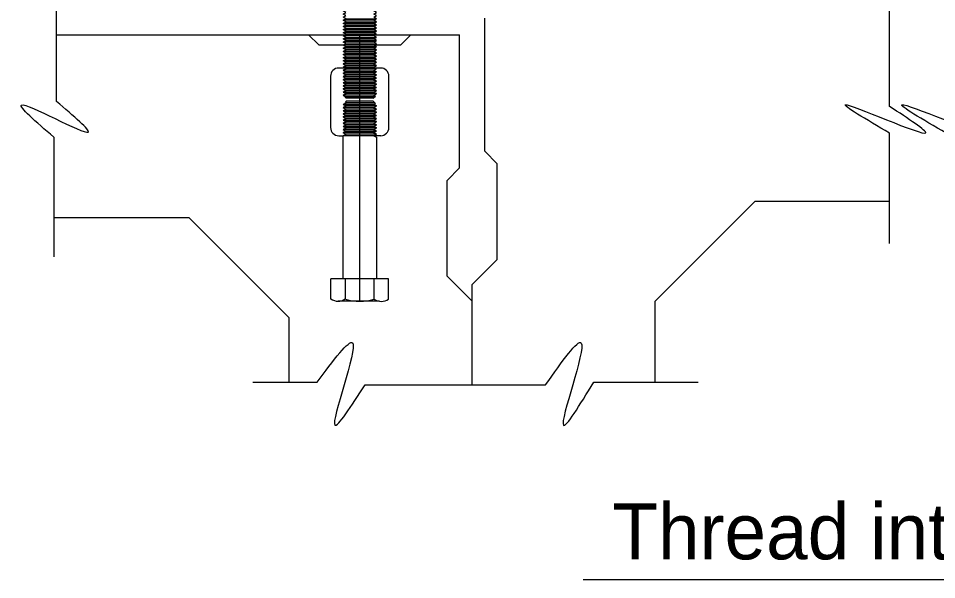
# Model space of a CAD drawing. Extents: x 1000 to 1036.3, y 1000 to 1022.
# Drawn here: x 1020.9 to 1023.236, y 1004.497 to 1005.923 of the extents above; entities that cross this region are included whole.
import ezdxf

# ---------------------------------------------------------------- set-up
doc = ezdxf.new("R2010")
doc.units = 0
for name, color, linetype in [('01-Slab', 7, 'Continuous'), ('03-Dimensions', 7, 'Continuous'), ('31-Program-Titles', 7, 'Continuous')]:
    doc.layers.add(name, color=color, linetype=linetype)

msp = doc.modelspace()

# ---------------------------------------------------------------- linework, layer by layer
at = {"layer": '01-Slab'}
for p, q in [((1022.086, 1005.5851), (1022.086, 1005.9238)), ((1020.9969, 1005.8814), (1022.0223, 1005.8814)), ((1022.0223, 1005.5428), (1022.0223, 1005.8814)), ((1022.086, 1005.5851), (1022.1177, 1005.5534)), ((1022.0223, 1005.5428), (1021.9907, 1005.5111)), ((1022.1177, 1005.3099), (1022.1177, 1005.5534)), ((1021.9907, 1005.2676), (1021.9907, 1005.5111)), ((1022.5198, 1005.2041), (1022.7738, 1005.4581)), ((1022.7738, 1005.4581), (1023.116, 1005.4581)), ((1021.3345, 1005.4158), (1020.9898, 1005.4158)), ((1021.5885, 1005.1618), (1021.3345, 1005.4158)), ((1022.0542, 1005.2464), (1022.1177, 1005.3099)), ((1022.0542, 1005.2041), (1021.9907, 1005.2676)), ((1022.0542, 1004.9919), (1022.0542, 1005.2464)), ((1022.5198, 1004.998), (1022.5198, 1005.2041)), ((1021.5885, 1004.998), (1021.5885, 1005.1618))]:
    msp.add_line(p, q, dxfattribs=at)
at = {"layer": '03-Dimensions'}
for p, q in [((1023.116, 1005.699), (1023.116, 1006.0129)), ((1020.9969, 1005.7119), (1020.9969, 1005.9497)), ((1021.8038, 1005.918), (1021.7259, 1005.918)), ((1021.8038, 1005.91), (1021.7259, 1005.91)), ((1021.7328, 1005.922), (1021.8106, 1005.922)), ((1021.7328, 1005.914), (1021.8106, 1005.914)), ((1021.8038, 1005.9021), (1021.7259, 1005.9021)), ((1021.8038, 1005.8941), (1021.7259, 1005.8941)), ((1021.8038, 1005.8863), (1021.7259, 1005.8863)), ((1021.7328, 1005.9061), (1021.8106, 1005.9061)), ((1021.7328, 1005.8981), (1021.8106, 1005.8981)), ((1021.7328, 1005.8903), (1021.8106, 1005.8903)), ((1021.8038, 1005.8784), (1021.7259, 1005.8784)), ((1021.8038, 1005.8704), (1021.7259, 1005.8704)), ((1021.8038, 1005.8625), (1021.7259, 1005.8625)), ((1021.7328, 1005.8824), (1021.8106, 1005.8824)), ((1021.7328, 1005.8745), (1021.8106, 1005.8745)), ((1021.7328, 1005.8665), (1021.8106, 1005.8665)), ((1021.7683, 1005.2041), (1021.7683, 1005.8814)), ((1021.8038, 1005.8547), (1021.7259, 1005.8547)), ((1021.8038, 1005.8546), (1021.7259, 1005.8546)), ((1021.8038, 1005.8468), (1021.7259, 1005.8468)), ((1021.8038, 1005.8388), (1021.7259, 1005.8388)), ((1021.7328, 1005.8586), (1021.8106, 1005.8586)), ((1021.8106, 1005.8508), (1021.7328, 1005.8508)), ((1021.8106, 1005.8428), (1021.7328, 1005.8428)), ((1021.8038, 1005.8308), (1021.7259, 1005.8308)), ((1021.8038, 1005.823), (1021.7259, 1005.823)), ((1021.8038, 1005.815), (1021.7259, 1005.815)), ((1021.8106, 1005.8348), (1021.7328, 1005.8348)), ((1021.8106, 1005.827), (1021.7328, 1005.827)), ((1021.8106, 1005.819), (1021.7328, 1005.819)), ((1021.8038, 1005.8072), (1021.7259, 1005.8072)), ((1021.8038, 1005.7992), (1021.7259, 1005.7992)), ((1021.8038, 1005.7913), (1021.7259, 1005.7913)), ((1021.8106, 1005.8112), (1021.7328, 1005.8112)), ((1021.8106, 1005.8032), (1021.7328, 1005.8032)), ((1021.8106, 1005.7953), (1021.7328, 1005.7953)), ((1021.8038, 1005.7833), (1021.7259, 1005.7833)), ((1021.8038, 1005.7753), (1021.7259, 1005.7753)), ((1021.8038, 1005.7673), (1021.7259, 1005.7673)), ((1021.8038, 1005.7673), (1021.7259, 1005.7673)), ((1021.8106, 1005.7873), (1021.7328, 1005.7873)), ((1021.8106, 1005.7793), (1021.7328, 1005.7793)), ((1021.8106, 1005.7713), (1021.7328, 1005.7713)), ((1021.8038, 1005.7594), (1021.7259, 1005.7594)), ((1021.8038, 1005.7514), (1021.7259, 1005.7514)), ((1021.8106, 1005.7634), (1021.7328, 1005.7634)), ((1021.8106, 1005.7554), (1021.7328, 1005.7554)), ((1021.8106, 1005.7475), (1021.7328, 1005.7475)), ((1021.8038, 1005.7435), (1021.7259, 1005.7435)), ((1021.8038, 1005.7355), (1021.7259, 1005.7355)), ((1021.8038, 1005.7276), (1021.7259, 1005.7276)), ((1021.8106, 1005.7395), (1021.7328, 1005.7395)), ((1021.8106, 1005.7316), (1021.7328, 1005.7316)), ((1021.8065, 1005.7236), (1021.7328, 1005.7236)), ((1021.8038, 1005.7043), (1021.7259, 1005.7043)), ((1021.8065, 1005.7082), (1021.7328, 1005.7082)), ((1021.8106, 1005.7003), (1021.7328, 1005.7003)), ((1021.8038, 1005.6963), (1021.7259, 1005.6963)), ((1021.8038, 1005.6883), (1021.7259, 1005.6883)), ((1021.8038, 1005.6803), (1021.7259, 1005.6803)), ((1021.8106, 1005.6923), (1021.7328, 1005.6923)), ((1021.8106, 1005.6843), (1021.7328, 1005.6843)), ((1021.8106, 1005.6763), (1021.7328, 1005.6763)), ((1021.8038, 1005.6724), (1021.7259, 1005.6724)), ((1021.8038, 1005.6644), (1021.7259, 1005.6644)), ((1021.8038, 1005.6644), (1021.7259, 1005.6644)), ((1021.8038, 1005.6565), (1021.7259, 1005.6565)), ((1021.8106, 1005.6684), (1021.7328, 1005.6684)), ((1021.8106, 1005.6604), (1021.7328, 1005.6604)), ((1021.8106, 1005.6525), (1021.7328, 1005.6525)), ((1021.8038, 1005.6485), (1021.7259, 1005.6485)), ((1021.8038, 1005.6406), (1021.7259, 1005.6406)), ((1021.8038, 1005.6326), (1021.7259, 1005.6326)), ((1021.8106, 1005.6445), (1021.7328, 1005.6445)), ((1021.8106, 1005.6366), (1021.7328, 1005.6366)), ((1021.8106, 1005.6286), (1021.7328, 1005.6286)), ((1023.116, 1005.3508), (1023.116, 1005.6309)), ((1020.9898, 1005.6209), (1020.9898, 1005.3165)), ((1021.4966, 1004.998), (1021.6596, 1004.998)), ((1022.3635, 1004.998), (1022.6288, 1004.998)), ((1021.782, 1004.9919), (1022.2411, 1004.9919)), ((1022.3368, 1004.4965), (1024.1298, 1004.4965))]:
    msp.add_line(p, q, dxfattribs=at)
for points in [[(1020.9898, 1005.6209), (1020.9081, 1005.7026), (1021.0774, 1005.6338), (1020.9969, 1005.7116)], [(1023.116, 1005.6309), (1023.0034, 1005.7035), (1023.2081, 1005.6317), (1023.116, 1005.699)], [(1023.2601, 1005.6309), (1023.1475, 1005.7035), (1023.3464, 1005.6378), (1023.2601, 1005.699)], [(1021.6596, 1004.998), (1021.7503, 1005.0978), (1021.7049, 1004.8892), (1021.782, 1004.9919)], [(1022.2411, 1004.9919), (1022.3318, 1005.0978), (1022.2863, 1004.8892), (1022.3635, 1004.998)]]:
    msp.add_spline(points, degree=3, dxfattribs=at)
at = {"layer": '31-Program-Titles'}
for p, q in [((1021.6383, 1005.8814), (1021.6638, 1005.8558)), ((1021.8982, 1005.8814), (1021.8727, 1005.8558)), ((1021.6638, 1005.8558), (1021.7279, 1005.8558)), ((1021.8058, 1005.8558), (1021.8727, 1005.8558)), ((1021.7148, 1005.7968), (1021.7302, 1005.7968)), ((1021.7259, 1005.8072), (1021.7328, 1005.8032)), ((1021.7259, 1005.7992), (1021.7328, 1005.8032)), ((1021.7259, 1005.7992), (1021.7328, 1005.7953)), ((1021.7259, 1005.7913), (1021.7328, 1005.7953)), ((1021.7259, 1005.7913), (1021.7328, 1005.7873)), ((1021.8038, 1005.8072), (1021.8106, 1005.8032)), ((1021.8038, 1005.7992), (1021.8106, 1005.8032)), ((1021.8038, 1005.7992), (1021.8106, 1005.7953)), ((1021.8038, 1005.7913), (1021.8106, 1005.7953)), ((1021.8038, 1005.7913), (1021.8106, 1005.7873)), ((1021.8079, 1005.7968), (1021.8217, 1005.7968)), ((1021.6941, 1005.776), (1021.6941, 1005.6453)), ((1021.7259, 1005.7833), (1021.7328, 1005.7873)), ((1021.7259, 1005.7833), (1021.7328, 1005.7793)), ((1021.7259, 1005.7753), (1021.7328, 1005.7793)), ((1021.7259, 1005.7753), (1021.7328, 1005.7713)), ((1021.7259, 1005.7673), (1021.7328, 1005.7713)), ((1021.7259, 1005.7673), (1021.7328, 1005.7634)), ((1021.8038, 1005.7833), (1021.8106, 1005.7873)), ((1021.8038, 1005.7833), (1021.8106, 1005.7793)), ((1021.8038, 1005.7753), (1021.8106, 1005.7793)), ((1021.8038, 1005.7753), (1021.8106, 1005.7713)), ((1021.8038, 1005.7673), (1021.8106, 1005.7713)), ((1021.8038, 1005.7673), (1021.8106, 1005.7634)), ((1021.8424, 1005.6453), (1021.8424, 1005.776)), ((1021.7259, 1005.7594), (1021.7328, 1005.7634)), ((1021.7259, 1005.7594), (1021.7328, 1005.7554)), ((1021.7259, 1005.7514), (1021.7328, 1005.7554)), ((1021.7259, 1005.7514), (1021.7328, 1005.7475)), ((1021.7259, 1005.7435), (1021.7328, 1005.7475)), ((1021.8038, 1005.7594), (1021.8106, 1005.7634)), ((1021.8038, 1005.7594), (1021.8106, 1005.7554)), ((1021.8038, 1005.7514), (1021.8106, 1005.7554)), ((1021.8038, 1005.7514), (1021.8106, 1005.7475)), ((1021.8038, 1005.7435), (1021.8106, 1005.7475)), ((1021.7259, 1005.7435), (1021.7328, 1005.7395)), ((1021.7259, 1005.7355), (1021.7328, 1005.7395)), ((1021.7259, 1005.7355), (1021.7328, 1005.7316)), ((1021.7259, 1005.7276), (1021.7328, 1005.7316)), ((1021.7259, 1005.7276), (1021.7328, 1005.7236)), ((1021.731, 1005.7226), (1021.7328, 1005.7236)), ((1021.7338, 1005.7197), (1021.731, 1005.7226)), ((1021.8026, 1005.7197), (1021.808, 1005.7251)), ((1021.8038, 1005.7435), (1021.8106, 1005.7395)), ((1021.8038, 1005.7355), (1021.8106, 1005.7395)), ((1021.8038, 1005.7355), (1021.8106, 1005.7316)), ((1021.8038, 1005.7276), (1021.8106, 1005.7316)), ((1021.8038, 1005.7276), (1021.808, 1005.7251)), ((1021.7259, 1005.7043), (1021.7328, 1005.7082)), ((1021.7259, 1005.7043), (1021.7328, 1005.7003)), ((1021.7259, 1005.6963), (1021.7328, 1005.7003)), ((1021.7338, 1005.7121), (1021.731, 1005.7092)), ((1021.731, 1005.7092), (1021.7328, 1005.7082)), ((1021.8026, 1005.7197), (1021.7338, 1005.7197)), ((1021.8026, 1005.7121), (1021.7338, 1005.7121)), ((1021.8026, 1005.7121), (1021.808, 1005.7067)), ((1021.8038, 1005.7043), (1021.808, 1005.7067)), ((1021.8038, 1005.7043), (1021.8106, 1005.7003)), ((1021.8038, 1005.6963), (1021.8106, 1005.7003)), ((1021.7259, 1005.6963), (1021.7328, 1005.6923)), ((1021.7259, 1005.6883), (1021.7328, 1005.6923)), ((1021.7259, 1005.6883), (1021.7328, 1005.6843)), ((1021.7259, 1005.6803), (1021.7328, 1005.6843)), ((1021.7259, 1005.6803), (1021.7328, 1005.6763)), ((1021.7259, 1005.6724), (1021.7328, 1005.6763)), ((1021.8038, 1005.6963), (1021.8106, 1005.6923)), ((1021.8038, 1005.6883), (1021.8106, 1005.6923)), ((1021.8038, 1005.6883), (1021.8106, 1005.6843)), ((1021.8038, 1005.6803), (1021.8106, 1005.6843)), ((1021.8038, 1005.6803), (1021.8106, 1005.6763)), ((1021.8038, 1005.6724), (1021.8106, 1005.6763)), ((1021.7259, 1005.6724), (1021.7328, 1005.6684)), ((1021.7259, 1005.6644), (1021.7328, 1005.6684)), ((1021.7259, 1005.6644), (1021.7328, 1005.6604)), ((1021.7259, 1005.6565), (1021.7328, 1005.6604)), ((1021.7259, 1005.6565), (1021.7328, 1005.6525)), ((1021.7259, 1005.6485), (1021.7328, 1005.6525)), ((1021.8038, 1005.6724), (1021.8106, 1005.6684)), ((1021.8038, 1005.6644), (1021.8106, 1005.6684)), ((1021.8038, 1005.6644), (1021.8106, 1005.6604)), ((1021.8038, 1005.6565), (1021.8106, 1005.6604)), ((1021.8038, 1005.6565), (1021.8106, 1005.6525)), ((1021.8038, 1005.6485), (1021.8106, 1005.6525)), ((1021.7259, 1005.6485), (1021.7328, 1005.6445)), ((1021.7259, 1005.6406), (1021.7328, 1005.6445)), ((1021.7259, 1005.6406), (1021.7328, 1005.6366)), ((1021.7259, 1005.6326), (1021.7328, 1005.6366)), ((1021.7259, 1005.6326), (1021.7328, 1005.6286)), ((1021.7259, 1005.6247), (1021.7328, 1005.6286)), ((1021.8038, 1005.6485), (1021.8106, 1005.6445)), ((1021.8038, 1005.6406), (1021.8106, 1005.6445)), ((1021.8038, 1005.6406), (1021.8106, 1005.6366)), ((1021.8038, 1005.6326), (1021.8106, 1005.6366)), ((1021.8038, 1005.6326), (1021.8106, 1005.6286)), ((1021.8038, 1005.6247), (1021.8106, 1005.6286)), ((1021.7148, 1005.6247), (1021.7259, 1005.6247)), ((1021.7259, 1005.2608), (1021.7259, 1005.6247)), ((1021.8038, 1005.6247), (1021.7259, 1005.6247)), ((1021.8038, 1005.6247), (1021.8106, 1005.6207)), ((1021.8217, 1005.6247), (1021.8038, 1005.6247)), ((1021.8106, 1005.6207), (1021.8106, 1005.2608)), ((1021.695, 1005.2095), (1021.695, 1005.2608)), ((1021.8413, 1005.2608), (1021.695, 1005.2608)), ((1021.7317, 1005.2099), (1021.7317, 1005.2608)), ((1021.8048, 1005.2095), (1021.8048, 1005.2608)), ((1021.8413, 1005.2095), (1021.8413, 1005.2608)), ((1021.8184, 1005.2041), (1021.7133, 1005.2041))]:
    msp.add_line(p, q, dxfattribs=at)
for points in [[(1021.7328, 1005.8824), (1021.7259, 1005.8863), (1021.7328, 1005.8903), (1021.7259, 1005.8943), (1021.7328, 1005.8983), (1021.7259, 1005.9022), (1021.7328, 1005.9062), (1021.7259, 1005.9101), (1021.7328, 1005.9141), (1021.7259, 1005.9181), (1021.7328, 1005.9221), (1021.7259, 1005.9259), (1021.7328, 1005.9299), (1021.7259, 1005.9339), (1021.7328, 1005.9379), (1021.7259, 1005.9418), (1021.7328, 1005.9458), (1021.7259, 1005.9498), (1021.7328, 1005.9538)], [(1021.8106, 1005.8824), (1021.8038, 1005.8863), (1021.8106, 1005.8903), (1021.8038, 1005.8943), (1021.8106, 1005.8983), (1021.8038, 1005.9022), (1021.8106, 1005.9062), (1021.8038, 1005.9101), (1021.8106, 1005.9141), (1021.8038, 1005.9181), (1021.8106, 1005.9221), (1021.8038, 1005.9259), (1021.8106, 1005.9299), (1021.8038, 1005.9339), (1021.8106, 1005.9379), (1021.8038, 1005.9418), (1021.8106, 1005.9458), (1021.8038, 1005.9498), (1021.8106, 1005.9538)], [(1021.7259, 1005.8072), (1021.7328, 1005.8112), (1021.7259, 1005.815), (1021.7328, 1005.819), (1021.7259, 1005.823), (1021.7328, 1005.827), (1021.7259, 1005.8308), (1021.7328, 1005.8348), (1021.7259, 1005.8388), (1021.7328, 1005.8428), (1021.7259, 1005.8468), (1021.7328, 1005.8508), (1021.7259, 1005.8547), (1021.7328, 1005.8587), (1021.7259, 1005.8626), (1021.7328, 1005.8666), (1021.7259, 1005.8705), (1021.7328, 1005.8745), (1021.7259, 1005.8784), (1021.7328, 1005.8824)], [(1021.8038, 1005.8072), (1021.8106, 1005.8112), (1021.8038, 1005.815), (1021.8106, 1005.819), (1021.8038, 1005.823), (1021.8106, 1005.827), (1021.8038, 1005.8308), (1021.8106, 1005.8348), (1021.8038, 1005.8388), (1021.8106, 1005.8428), (1021.8038, 1005.8468), (1021.8106, 1005.8508), (1021.8038, 1005.8547), (1021.8106, 1005.8587), (1021.8038, 1005.8626), (1021.8106, 1005.8666), (1021.8038, 1005.8705), (1021.8106, 1005.8745), (1021.8038, 1005.8784), (1021.8106, 1005.8824)]]:
    msp.add_lwpolyline(points, dxfattribs=at)
for centre, radius, start, end in [((1021.7148, 1005.776), 0.0207, 90, 180), ((1021.8217, 1005.776), 0.0207, 0, 90), ((1021.7148, 1005.6454), 0.0207, 180, 270), ((1021.8217, 1005.6454), 0.0207, 270, 360), ((1021.7133, 1005.2358), 0.0318, 234.8303, 304.917), ((1021.7682, 1005.331), 0.1269, 253.2502, 286.7542), ((1021.8231, 1005.2355), 0.0318, 234.8303, 304.917)]:
    msp.add_arc(centre, radius, start, end, dxfattribs=at)

# ---------------------------------------------------------------- texts
at = {"layer": '03-Dimensions'}
msp.add_text('Thread into', height=0.14224, dxfattribs=at).set_placement((1022.4106, 1004.5481))

doc.saveas('drawing.dxf')
